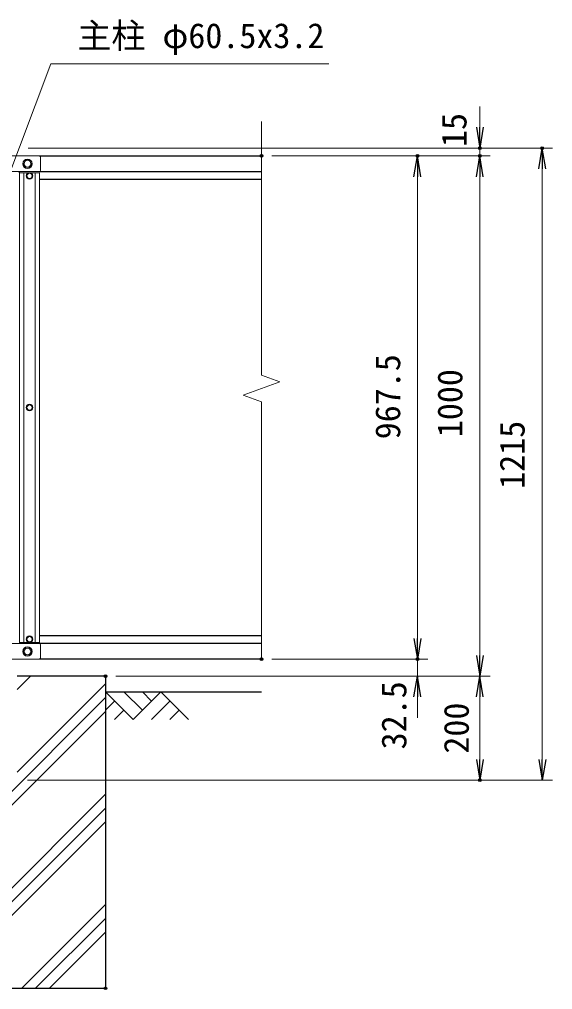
# Model space of a CAD drawing. Units: millimetres, scale not verified. Extents: x -4199 to 4201, y -2969 to 2971.
# Drawn here: x -1833 to -807, y -783 to 1082 of the extents above; entities that cross this region are included whole.
import ezdxf
from ezdxf.enums import TextEntityAlignment as Align

# ---------------------------------------------------------------- set-up
doc = ezdxf.new("R2010")
doc.units = ezdxf.units.MM
doc.header["$LTSCALE"] = 10
doc.header["$PDMODE"] = 32
doc.header["$PDSIZE"] = 5
for name, color, linetype, lineweight in [('0-0_D-STR1', 1, 'Continuous', 25), ('0-1_D-STR3', 3, 'Continuous', 13), ('0-3_D-STR-DIM', 7, 'Continuous', 13), ('0-6_D-STR-TXT', 7, 'Continuous', 13), ('0-7_D-BGD', 7, 'Continuous', 25), ('0-8_D-DCR-HCH', 7, 'Continuous', 13), ('0-9_D-STR4', 7, 'Continuous', 25)]:
    doc.layers.add(name, color=color, linetype=linetype, lineweight=lineweight)
doc.layers.add('0-4_0', color=7, linetype='Continuous')
doc.layers.add('0-5_Defpoints', color=8, linetype='Continuous')
doc.styles.add('ＭＳ ゴシック', font='')
doc.styles.get('ＭＳ ゴシック').set_extended_font_data('MS Gothic')

# ---------------------------------------------------------------- blocks, each defined once
blk = doc.blocks.new('_Open')
at = {"layer": '0-4_0'}
blk.add_line((-10, 1.667), (0, 0), dxfattribs=at)
blk.add_lwpolyline([(-10, -1.667), (0, 0), (-10, 0)], dxfattribs=at)

msp = doc.modelspace()

# ---------------------------------------------------------------- linework, layer by layer
at = {"layer": '0-0_D-STR1'}
for p, q in [((-1794.84, 819.24), (-1367.49, 819.24)), ((-1832.49, 786.99), (-1832.49, 789.24)), ((-1794.49, 789.24), (-1367.49, 789.24)), ((-1794.49, 774.24), (-1367.49, 774.24)), ((-1367.49, -103.26), (-1794.49, -103.26)), ((-1832.49, -116.01), (-1832.49, -118.26)), ((-1367.49, -118.26), (-1794.85, -118.26)), ((-1367.49, -148.26), (-1794.85, -148.26))]:
    msp.add_line(p, q, dxfattribs=at)
at = {"layer": '0-1_D-STR3'}
for p, q in [((-1794.49, 819.24), (-1898.82, 819.24)), ((-1792.49, 817.24), (-1792.49, 791.24)), ((-1794.49, 789.24), (-1898.82, 789.24)), ((-1832.49, 786.99), (-1794.49, 786.99)), ((-1832.49, 786.99), (-1832.49, -116.01)), ((-1824.49, 786.99), (-1824.49, -116.01)), ((-1802.49, 786.99), (-1802.49, -116.01)), ((-1794.49, 786.99), (-1794.49, -116.01)), ((-1794.49, -118.26), (-1898.82, -118.26)), ((-1832.49, -116.01), (-1794.49, -116.01)), ((-1792.49, -120.26), (-1792.49, -146.26)), ((-1794.49, -148.26), (-1898.82, -148.26))]:
    msp.add_line(p, q, dxfattribs=at)
for points in [[(-1809.99, 804.24), (-1813.73, 810.74), (-1821.25, 810.74), (-1824.99, 804.24), (-1821.25, 797.74), (-1813.73, 797.74)], [(-1819.27, 780.74), (-1816.38, 785.74), (-1810.6, 785.74), (-1807.72, 780.74), (-1810.6, 775.74), (-1816.38, 775.74)], [(-1819.27, 335.49), (-1816.38, 340.49), (-1810.6, 340.49), (-1807.72, 335.49), (-1810.6, 330.49), (-1816.38, 330.49)], [(-1819.27, -109.76), (-1816.38, -104.76), (-1810.6, -104.76), (-1807.72, -109.76), (-1810.6, -114.76), (-1816.38, -114.76)], [(-1809.99, -133.26), (-1813.73, -126.76), (-1821.25, -126.76), (-1824.99, -133.26), (-1821.25, -139.76), (-1813.73, -139.76)]]:
    msp.add_lwpolyline(points, close=True, dxfattribs=at)
for centre, radius in [((-1817.49, 804.24), 9), ((-1817.49, 804.24), 6.5), ((-1813.49, 780.74), 6.25), ((-1813.49, 780.74), 5), ((-1813.49, 335.49), 6.25), ((-1813.49, 335.49), 5), ((-1813.49, -109.76), 6.25), ((-1813.49, -109.76), 5), ((-1817.49, -133.26), 9), ((-1817.49, -133.26), 6.5)]:
    msp.add_circle(centre, radius, dxfattribs=at)
for centre, start, end in [((-1794.49, 817.24), 0, 90), ((-1794.49, 791.24), 270, 0), ((-1794.49, -120.26), 0, 90), ((-1794.49, -146.26), 270, 0)]:
    msp.add_arc(centre, 2, start, end, dxfattribs=at)
at = {"layer": '0-3_D-STR-DIM'}
for p, q in [((-947.49, 874.24), (-947.49, 914.24)), ((-1367.49, 397.64), (-1367.49, 885.24)), ((-1816.04, 834.24), (-807.49, 834.24)), ((-1816.04, 834.24), (-927.49, 834.24)), ((-947.49, 819.24), (-947.49, 834.24)), ((-1347.49, 819.24), (-1047.49, 819.24)), ((-1347.49, 819.24), (-927.49, 819.24)), ((-1347.49, 819.24), (-927.49, 819.24)), ((-827.49, -340.76), (-827.49, 794.24)), ((-1067.49, -108.26), (-1067.49, 779.24)), ((-947.49, -140.76), (-947.49, 779.24)), ((-947.49, 779.24), (-947.49, 739.24)), ((-1332.25, 384.82), (-1367.49, 397.64)), ((-1402.73, 359.17), (-1332.25, 384.82)), ((-1367.49, 346.34), (-1402.73, 359.17)), ((-1367.49, -148.26), (-1367.49, 346.34)), ((-1067.49, -108.26), (-1067.49, -68.26)), ((-1347.49, -148.26), (-1047.49, -148.26)), ((-1347.49, -148.26), (-1047.49, -148.26)), ((-1067.49, -180.76), (-1067.49, -148.26)), ((-1647.49, -180.76), (-1047.49, -180.76)), ((-1647.49, -180.76), (-927.49, -180.76)), ((-1647.49, -180.76), (-927.49, -180.76)), ((-1067.49, -220.76), (-1067.49, -260.76)), ((-947.49, -220.76), (-947.49, -340.76)), ((-1817.24, -380.76), (-807.49, -380.76)), ((-1817.24, -380.76), (-927.49, -380.76))]:
    msp.add_line(p, q, dxfattribs=at)
at = {"layer": '0-5_Defpoints'}
for p in [(-1367.49, 819.24), (-1367.49, 819.24), (-1067.49, 819.24), (-947.49, 834.24), (-947.49, 819.24), (-827.49, 834.24), (-1367.49, -148.26), (-1067.49, -148.26), (-1667.49, -180.76), (-947.49, -380.76), (-1667.49, -780.76)]:
    msp.add_point(p, dxfattribs=at)
at = {"layer": '0-6_D-STR-TXT'}
msp.add_lwpolyline([(-1237.97, 995.93), (-1772.65, 995.93), (-1862.65, 755.67)], dxfattribs=at)
at = {"layer": '0-7_D-BGD'}
msp.add_line((-1667.49, -210.76), (-1367.49, -210.76), dxfattribs=at)
at = {"layer": '0-8_D-DCR-HCH'}
for p, q in [((-1837.24, -206.24), (-1811.76, -180.76)), ((-1837.24, -365.34), (-1667.49, -195.59)), ((-2067.49, -622.1), (-1667.49, -222.1)), ((-1614.28, -263.97), (-1667.49, -210.76)), ((-1596.54, -246.23), (-1632.02, -210.76)), ((-1561.07, -210.76), (-1614.28, -263.97)), ((-1578.71, -228.59), (-1596.54, -210.76)), ((-1561.07, -210.76), (-1507.86, -263.97)), ((-1649.75, -228.49), (-1667.49, -246.15)), ((-1543.33, -228.49), (-1578.97, -263.97)), ((-2067.49, -648.62), (-1667.49, -248.62)), ((-1632.02, -246.23), (-1649.84, -263.97)), ((-1525.59, -246.23), (-1543.41, -263.97)), ((-2040.53, -780.76), (-1667.49, -407.72)), ((-2014.02, -780.76), (-1667.49, -434.23)), ((-1987.5, -780.76), (-1667.49, -460.75)), ((-1828.4, -780.76), (-1667.49, -619.85)), ((-1801.88, -780.76), (-1667.49, -646.37)), ((-1775.37, -780.76), (-1667.49, -672.88))]:
    msp.add_line(p, q, dxfattribs=at)
at = {"layer": '0-9_D-STR4'}
for p, q in [((-1667.49, -180.76), (-1837.24, -180.76)), ((-1667.49, -180.76), (-1667.49, -780.76)), ((-2067.49, -780.76), (-1667.49, -780.76))]:
    msp.add_line(p, q, dxfattribs=at)

# ---------------------------------------------------------------- block references
at = {"layer": '0-3_D-STR-DIM', "xscale": 4, "yscale": 4}
for p, rotation in [((-947.49, 834.24), 270), ((-827.49, 834.24), 90), ((-1067.49, 819.24), 90), ((-947.49, 819.24), 90), ((-947.49, 819.24), 90), ((-1067.49, -148.26), 270), ((-1067.49, -148.26), 270), ((-947.49, -180.76), 270), ((-1067.49, -180.76), 90), ((-947.49, -180.76), 90), ((-947.49, -380.76), 270), ((-827.49, -380.76), 270)]:
    msp.add_blockref('_Open', p, dxfattribs=dict(at, rotation=rotation))

# ---------------------------------------------------------------- texts
at = {"layer": '0-3_D-STR-DIM', "style": 'ＭＳ ゴシック'}
for s, p in [('15', (-958.65, 836.31)), ('967.5', (-1086.16, 274.52)), ('1000', (-966.53, 278.59)), ('1215', (-846.9, 179.24)), ('32.5', (-1074.24, -321.54)), ('200', (-954.24, -329.76))]:
    msp.add_text(s, height=48.09, rotation=90, dxfattribs=at).set_placement(p, align=Align.BOTTOM_LEFT)
at = {"layer": '0-6_D-STR-TXT', "style": 'ＭＳ ゴシック'}
msp.add_text('主柱 φ60.5x3.2', height=48.09, dxfattribs=at).set_placement((-1721.72, 1011.95), align=Align.BOTTOM_LEFT)

doc.saveas('drawing.dxf')
